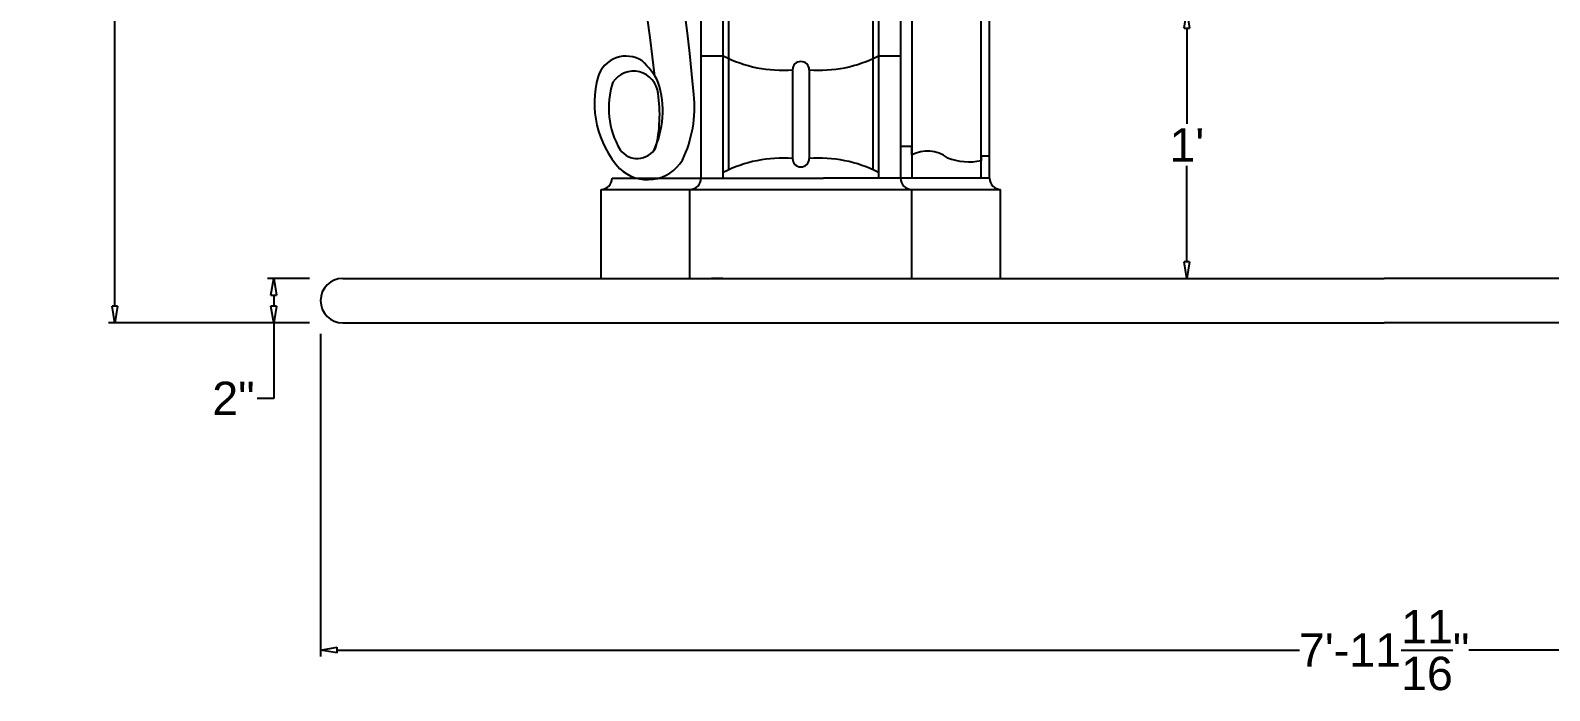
# Model space of a CAD drawing. Header units: millimetres. Extents: x 1155 to 2227, y 540 to 1342.
# Drawn here: x 1618.1 to 1686.5, y 1052.8 to 1082.5 of the extents above; entities that cross this region are included whole.
import ezdxf

# ---------------------------------------------------------------- set-up
doc = ezdxf.new("R2010")
doc.units = ezdxf.units.MM
doc.layers.add('dimension', color=4, linetype='Continuous')
doc.styles.get("Standard").update_dxf_attribs({"font": 'arial.ttf'})
doc.dimstyles.new('25', dxfattribs={"dimscale": 1.5, "dimtxt": 1, "dimasz": 0.5, "dimexe": 0.1875, "dimexo": 1, "dimgap": 0.125, "dimtad": 0, "dimtih": 1, "dimtoh": 1, "dimdec": 4, "dimzin": 4, "dimdsep": 46, "dimlunit": 4, "dimtxsty": 'Standard', "dimblk1": 'CLOSEDBLANK', "dimblk2": 'CLOSEDBLANK', "dimsah": 1, "dimcen": -1, "dimclrd": 256, "dimclre": 256, "dimclrt": 256, "dimadec": 0, "dimazin": 0, "dimtfac": 1, "dimtdec": 4, "dimtofl": 0, "dimtmove": 0, "dimatfit": 3, "dimldrblk": 'CLOSEDBLANK', "dimfxl": 1, "dimtolj": 1, "dimtzin": 4, "dimarcsym": 0})

# ---------------------------------------------------------------- blocks, each defined once
blk = doc.blocks.new('_CLOSEDBLANK')
at = {"color": 0, "linetype": 'ByBlock'}
for p, q in [((-1, 0.167), (0, 0)), ((-1, 0.167), (-1, -0.167)), ((0, 0), (-1, -0.167))]:
    blk.add_line(p, q, dxfattribs=at)
blk = doc.blocks.new('*D287')
at = {"layer": 'Defpoints', "color": 0, "transparency": 16777216}
for p in [(1631.183, 1070.306), (1726.865, 1070.306), (1726.865, 1054.595)]:
    blk.add_point(p, dxfattribs=at)
at = {"layer": 'dimension', "lineweight": -2, "transparency": 16777216}
for p, q in [((1631.183, 1068.806), (1631.183, 1054.314)), ((1726.865, 1068.806), (1726.865, 1054.314)), ((1631.933, 1054.595), (1675.213, 1054.595)), ((1726.115, 1054.595), (1682.835, 1054.595))]:
    blk.add_line(p, q, dxfattribs=at)
at = {"layer": 'dimension', "lineweight": -2, "transparency": 16777216, "xscale": 0.75, "yscale": 0.75, "zscale": 0.75, "rotation": 180}
blk.add_blockref('_CLOSEDBLANK', (1631.183, 1054.595), dxfattribs=at)
at = {"layer": 'dimension', "lineweight": -2, "transparency": 16777216, "xscale": 0.75, "yscale": 0.75, "zscale": 0.75}
blk.add_blockref('_CLOSEDBLANK', (1726.865, 1054.595), dxfattribs=at)
at = {"layer": 'dimension', "transparency": 16777216, "insert": (1679.024, 1054.595), "char_height": 1.5, "attachment_point": 5}
blk.add_mtext('\\A1;7\'-11{\\H1.000000x;\\S11/16;}"', dxfattribs=at)
blk = doc.blocks.new('*D288')
at = {"layer": 'Defpoints', "color": 0, "transparency": 16777216}
for p in [(1629.077, 1071.306), (1632.183, 1071.306), (1632.183, 1069.306)]:
    blk.add_point(p, dxfattribs=at)
at = {"layer": 'dimension', "lineweight": -2, "transparency": 16777216}
for p, q in [((1630.683, 1071.306), (1628.796, 1071.306)), ((1629.077, 1070.556), (1629.077, 1070.056)), ((1630.683, 1069.306), (1628.796, 1069.306)), ((1629.077, 1069.306), (1629.077, 1065.912)), ((1629.077, 1065.912), (1628.327, 1065.912))]:
    blk.add_line(p, q, dxfattribs=at)
at = {"layer": 'dimension', "lineweight": -2, "transparency": 16777216, "xscale": 0.75, "yscale": 0.75, "zscale": 0.75}
for p, rotation in [((1629.077, 1071.306), 90), ((1629.077, 1069.306), 270)]:
    blk.add_blockref('_CLOSEDBLANK', p, dxfattribs=dict(at, rotation=rotation))
at = {"layer": 'dimension', "transparency": 16777216, "insert": (1627.265, 1065.912), "char_height": 1.5, "attachment_point": 5}
blk.add_mtext('\\A1;2"', dxfattribs=at)
blk = doc.blocks.new('*D289')
at = {"layer": 'Defpoints', "color": 0, "transparency": 16777216}
for p in [(1621.927, 1138.945), (1632.808, 1138.945), (1632.174, 1069.306)]:
    blk.add_point(p, dxfattribs=at)
at = {"layer": 'dimension', "lineweight": -2, "transparency": 16777216}
for p, q in [((1631.308, 1138.945), (1621.646, 1138.945)), ((1621.927, 1138.195), (1621.927, 1106.094)), ((1621.927, 1070.056), (1621.927, 1102.157)), ((1630.674, 1069.306), (1621.646, 1069.306))]:
    blk.add_line(p, q, dxfattribs=at)
at = {"layer": 'dimension', "lineweight": -2, "transparency": 16777216, "xscale": 0.75, "yscale": 0.75, "zscale": 0.75}
for p, rotation in [((1621.927, 1138.945), 90), ((1621.927, 1069.306), 270)]:
    blk.add_blockref('_CLOSEDBLANK', p, dxfattribs=dict(at, rotation=rotation))
at = {"layer": 'dimension', "transparency": 16777216, "insert": (1621.927, 1104.125), "char_height": 1.5, "attachment_point": 5}
blk.add_mtext('\\A1;5\'-9{\\H1.000000x;\\S5/8;}"', dxfattribs=at)
blk = doc.blocks.new('*D291')
at = {"layer": 'Defpoints', "color": 0, "transparency": 16777216}
for p in [(1661.274, 1083.305), (1670.149, 1083.305), (1661.774, 1071.306)]:
    blk.add_point(p, dxfattribs=at)
at = {"layer": 'dimension', "lineweight": -2, "transparency": 16777216}
for p, q in [((1662.774, 1083.305), (1670.43, 1083.305)), ((1670.149, 1082.555), (1670.149, 1078.246)), ((1670.149, 1072.056), (1670.149, 1076.365)), ((1663.274, 1071.306), (1670.43, 1071.306))]:
    blk.add_line(p, q, dxfattribs=at)
at = {"layer": 'dimension', "lineweight": -2, "transparency": 16777216, "xscale": 0.75, "yscale": 0.75, "zscale": 0.75}
for p, rotation in [((1670.149, 1083.305), 90), ((1670.149, 1071.306), 270)]:
    blk.add_blockref('_CLOSEDBLANK', p, dxfattribs=dict(at, rotation=rotation))
at = {"layer": 'dimension', "transparency": 16777216, "insert": (1670.149, 1077.306), "char_height": 1.5, "attachment_point": 5}
blk.add_mtext("\\A1;1'", dxfattribs=at)

msp = doc.modelspace()

# ---------------------------------------------------------------- linework, layer by layer
at = {"color": 0}
for p, q in [((1648.29905, 1075.80581), (1648.29905, 1119.30549)), ((1649.29905, 1075.80581), (1649.29905, 1119.30549)), ((1649.54905, 1076.19001), (1649.54905, 1119.30549)), ((1656.024, 1119.30549), (1656.024, 1076.19001)), ((1656.274, 1119.30549), (1656.274, 1075.80581)), ((1657.274, 1119.30549), (1657.274, 1075.80581)), ((1657.774, 1118.80549), (1657.774, 1075.80581)), ((1660.899, 1075.80581), (1660.899, 1115.68049)), ((1661.274, 1076.80549), (1661.274, 1115.30549)), ((1648.29905, 1081.30581), (1649.29905, 1081.30581)), ((1656.274, 1081.30581), (1657.274, 1081.30581)), ((1652.41153, 1080.68081), (1652.41153, 1076.69332)), ((1653.16153, 1080.68081), (1653.16153, 1076.69332)), ((1648.29905, 1075.80581), (1648.29905, 1079.80581)), ((1657.774, 1077.22816), (1657.274, 1077.22816)), ((1657.774, 1076.85316), (1657.774, 1077.22816)), ((1661.274, 1076.80581), (1660.899, 1076.80581)), ((1660.899, 1076.80581), (1660.899, 1076.60581)), ((1661.274, 1075.80581), (1661.274, 1076.80581)), ((1644.29905, 1075.80581), (1648.29905, 1075.80581)), ((1645.29905, 1075.80581), (1653.79905, 1075.80581)), ((1657.29905, 1075.80581), (1653.79905, 1075.80581)), ((1661.274, 1075.80581), (1657.24895, 1075.80581)), ((1643.79905, 1071.30581), (1643.79905, 1075.30581)), ((1643.79905, 1075.30581), (1661.774, 1075.30581)), ((1647.79905, 1071.30581), (1647.79905, 1075.30581)), ((1657.774, 1071.30581), (1657.774, 1075.30581)), ((1661.774, 1071.30581), (1661.774, 1075.30581)), ((1632.18296, 1071.30581), (1679.024, 1071.30581)), ((1649.274, 1071.30549), (1648.774, 1071.30549)), ((1657.24895, 1071.30549), (1657.74895, 1071.30549)), ((1661.24895, 1071.30549), (1661.74895, 1071.30549)), ((1725.86505, 1071.30581), (1679.024, 1071.30581)), ((1632.18296, 1069.30581), (1679.024, 1069.30581)), ((1725.86505, 1069.30581), (1679.024, 1069.30581))]:
    msp.add_line(p, q, dxfattribs=at)
for centre, radius, start, end in [((1565.80669, 1072.24707), 82.49511, 5.096999, 25.526246), ((1563.18476, 1071.2683), 83.53325, 6.277193, 25.357092), ((1644.92307, 1079.97644), 1.31942, 56.717853, 162.248137), ((1643.68109, 1078.8471), 2.97467, 25.310057, 48.629577), ((1651.96037, 1086.49655), 5.83322, 242.855611, 274.435862), ((1653.61269, 1086.49655), 5.83322, 265.564138, 297.144389), ((1645.26163, 1079.50959), 1.11136, 5.37405, 146.553463), ((1652.78653, 1080.68081), 0.375, 90, 180), ((1652.78653, 1080.68081), 0.375, 90, 180), ((1652.78653, 1080.68081), 0.375, 90, 180), ((1652.78653, 1080.68081), 0.375, 0, 90), ((1652.78653, 1080.68081), 0.375, 0, 90), ((1652.78653, 1080.68081), 0.375, 0, 90), ((1647.88024, 1079.18613), 4.37929, 164.197238, 222.153857), ((1647.79645, 1078.95535), 3.65347, 161.375677, 210.717309), ((1642.37331, 1078.83277), 4.1987, 334.234142, 17.836215), ((1640.0118, 1078.68151), 6.42429, 346.318818, 8.343112), ((1642.45278, 1079.01893), 5.55084, 334.455776, 5.760999), ((1645.43043, 1077.65754), 0.96098, 216.261794, 328.960891), ((1658.47895, 1075.54593), 1.48519, 52.785739, 118.336581), ((1645.8948, 1077.57648), 1.83241, 226.509612, 328.731238), ((1651.96037, 1070.87757), 5.83322, 85.564138, 117.144389), ((1652.78653, 1076.69332), 0.375, 180, 270), ((1652.78653, 1076.69332), 0.375, 180, 270), ((1652.78653, 1076.69332), 0.375, 180, 270), ((1652.78653, 1076.69332), 0.375, 270, 0), ((1652.78653, 1076.69332), 0.375, 270, 0), ((1652.78653, 1076.69332), 0.375, 270, 0), ((1653.61269, 1070.87757), 5.83322, 62.855611, 94.435862), ((1660.34, 1079.16734), 2.62182, 248.455147, 282.310669), ((1643.79905, 1075.80581), 0.5, 270, 0), ((1647.79905, 1075.80581), 0.5, 270, 0), ((1657.774, 1075.80581), 0.5, 180, 270), ((1661.774, 1075.80581), 0.5, 180, 270), ((1632.18296, 1070.30581), 1, 90, 270)]:
    msp.add_arc(centre, radius, start, end, dxfattribs=at)

# ---------------------------------------------------------------- dimensions: what is measured, and where the dimension line sits
at = {"layer": 'dimension'}
for base, p1, p2, picture, middle in [((1621.92705, 1138.94461), (1632.17385, 1069.30585), (1632.80796, 1138.94461), '*D289', (1621.92705, 1104.12523)), ((1670.149, 1083.30549), (1661.774, 1071.30581), (1661.274, 1083.30549), '*D291', (1670.149, 1077.30565))]:
    dim = msp.add_linear_dim(base=base, p1=p1, p2=p2, angle=90, dimstyle='25', dxfattribs=at)
    dim.commit()
    dim.dimension.update_dxf_attribs({"geometry": picture, "text_midpoint": middle})
dim = msp.add_linear_dim(base=(1629.07728, 1071.30581), p1=(1632.18296, 1069.30581), p2=(1632.18296, 1071.30581), angle=90, dimstyle='25', dxfattribs=at)
dim.commit()
dim.dimension.update_dxf_attribs({"geometry": '*D288', "text_midpoint": (1627.26495, 1065.91192), "dimtype": 160})
dim = msp.add_linear_dim(base=(1726.86505, 1054.59505), p1=(1631.18296, 1070.30581), p2=(1726.86505, 1070.30581), dimstyle='25', dxfattribs=at)
dim.commit()
dim.dimension.update_dxf_attribs({"geometry": '*D287', "text_midpoint": (1679.024, 1054.59505)})

doc.saveas('drawing.dxf')
